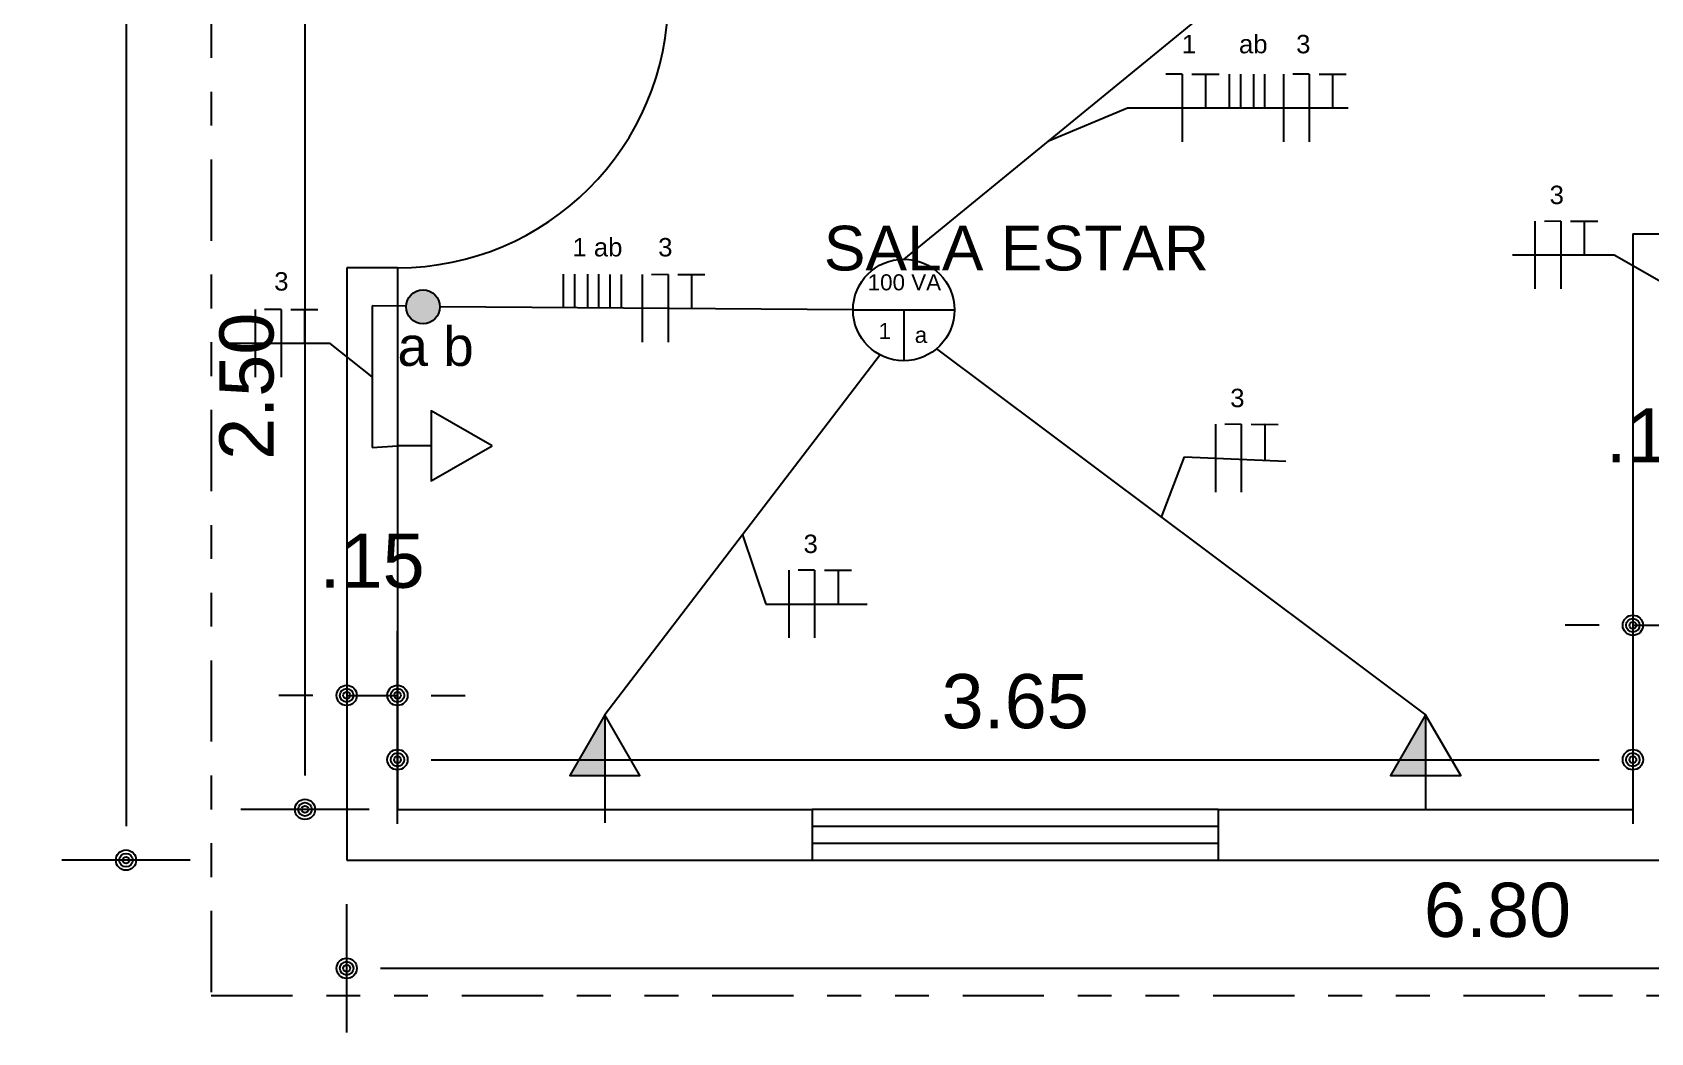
# Model space of a CAD drawing. Header units: millimetres. Extents: x 5.67 to 14.72, y 2.6 to 10.77.
# Drawn here: x 5.672 to 10.453, y 2.598 to 5.553 of the extents above; entities that cross this region are included whole.
import ezdxf

# ---------------------------------------------------------------- set-up
doc = ezdxf.new("R2010")
doc.units = ezdxf.units.MM
doc.header["$LTSCALE"] = 0.01
doc.linetypes.add('ACAD_ISO05W100', pattern=[33, 24, -3, 0, -3, 0, -3])
for name, color, linetype in [('aberturas', 140, 'Continuous'), ('cargas', 30, 'Continuous'), ('coberta', 8, 'Continuous'), ('condutor', 10, 'Continuous'), ('cotas', 201, 'Continuous'), ('eletroduto', 50, 'Continuous'), ('parede', 7, 'Continuous'), ('texto', 6, 'Continuous')]:
    doc.layers.add(name, color=color, linetype=linetype)
doc.styles.get("Standard").update_dxf_attribs({"font": 'arial.ttf'})
doc.styles.add('style1', font='arial.ttf', dxfattribs={"height": 0.5})
doc.dimstyles.new('ESC_1-100', dxfattribs={"dimtxt": 0.16, "dimasz": 0.1, "dimexe": 0.18, "dimexo": 0.1, "dimgap": 0.09, "dimtad": 1, "dimzin": 4, "dimdsep": 46, "dimtxsty": 'Standard', "dimblk": 'D1', "dimcen": 0.09, "dimse1": 1, "dimse2": 1, "dimclrd": 8, "dimclre": 256, "dimclrt": 3, "dimadec": 0, "dimazin": 0, "dimtfac": 1, "dimtmove": 2, "dimatfit": 3, "dimldrblk": 'D1', "dimfxl": 1, "dimtolj": 1, "dimarcsym": 0})

# ---------------------------------------------------------------- blocks, each defined once
blk = doc.blocks.new('D1')
blk.add_line((0, 1.9), (0, -1.9))
for radius in [0.3, 0.2, 0.1]:
    blk.add_circle((0, 0), radius)
blk = doc.blocks.new('*D34')
at = {"layer": 'cotas', "color": 8, "lineweight": -2, "transparency": 16777216}
blk.add_line((6.477, 5.6579), (6.477, 3.3579), dxfattribs=at)
at = {"layer": 'Defpoints', "color": 0, "transparency": 16777216}
for p in [(6.7502, 5.7579), (6.477, 3.2579), (6.7502, 3.2579)]:
    blk.add_point(p, dxfattribs=at)
at = {"layer": 'cotas', "color": 8, "lineweight": -2, "transparency": 16777216, "xscale": 0.1, "yscale": 0.1, "zscale": 0.1}
for p, rotation in [((6.477, 5.7579), 90), ((6.477, 3.2579), 270)]:
    blk.add_blockref('D1', p, dxfattribs=dict(at, rotation=rotation))
at = {"layer": 'cotas', "color": 3, "transparency": 16777216, "insert": (6.3053, 4.5079), "char_height": 0.16, "attachment_point": 5, "rotation": 90}
blk.add_mtext('\\A1;2.50', dxfattribs=at)
blk = doc.blocks.new('*D38')
at = {"layer": 'cotas', "color": 8, "lineweight": -2, "transparency": 16777216}
for p, q in [((10.3002, 3.8017), (10.2002, 3.8017)), ((10.4002, 3.8017), (10.5502, 3.8017)), ((10.6502, 3.8017), (10.7502, 3.8017))]:
    blk.add_line(p, q, dxfattribs=at)
at = {"layer": 'Defpoints', "color": 0, "transparency": 16777216}
for p in [(10.4002, 3.8017), (10.5502, 3.8017), (10.5502, 3.8017)]:
    blk.add_point(p, dxfattribs=at)
at = {"layer": 'cotas', "color": 8, "lineweight": -2, "transparency": 16777216, "xscale": 0.1, "yscale": 0.1, "zscale": 0.1}
blk.add_blockref('D1', (10.4002, 3.8017), dxfattribs=at)
at = {"layer": 'cotas', "color": 8, "lineweight": -2, "transparency": 16777216, "xscale": 0.1, "yscale": 0.1, "zscale": 0.1, "rotation": 180}
blk.add_blockref('D1', (10.5502, 3.8017), dxfattribs=at)
at = {"layer": 'cotas', "color": 3, "transparency": 16777216, "insert": (10.4752, 4.3618), "char_height": 0.16, "attachment_point": 5}
blk.add_mtext('\\A1;.15', dxfattribs=at)
blk = doc.blocks.new('*D39')
at = {"layer": 'cotas', "color": 8, "lineweight": -2, "transparency": 16777216}
blk.add_line((6.8502, 3.4047), (10.3002, 3.4047), dxfattribs=at)
at = {"layer": 'Defpoints', "color": 0, "transparency": 16777216}
for p in [(10.4002, 3.4047), (6.7502, 3.2579), (10.4002, 3.2579)]:
    blk.add_point(p, dxfattribs=at)
at = {"layer": 'cotas', "color": 8, "lineweight": -2, "transparency": 16777216, "xscale": 0.1, "yscale": 0.1, "zscale": 0.1, "rotation": 180}
blk.add_blockref('D1', (6.7502, 3.4047), dxfattribs=at)
at = {"layer": 'cotas', "color": 8, "lineweight": -2, "transparency": 16777216, "xscale": 0.1, "yscale": 0.1, "zscale": 0.1}
blk.add_blockref('D1', (10.4002, 3.4047), dxfattribs=at)
at = {"layer": 'cotas', "color": 3, "transparency": 16777216, "insert": (8.5752, 3.5764), "char_height": 0.16, "attachment_point": 5}
blk.add_mtext('\\A1;3.65', dxfattribs=at)
blk = doc.blocks.new('*D41')
at = {"layer": 'cotas', "color": 8, "lineweight": -2, "transparency": 16777216}
blk.add_line((5.9482, 10.2579), (5.9482, 3.2079), dxfattribs=at)
at = {"layer": 'Defpoints', "color": 0, "transparency": 16777216}
for p in [(6.6002, 10.3579), (5.9482, 3.1079), (6.6002, 3.1079)]:
    blk.add_point(p, dxfattribs=at)
at = {"layer": 'cotas', "color": 8, "lineweight": -2, "transparency": 16777216, "xscale": 0.1, "yscale": 0.1, "zscale": 0.1}
for p, rotation in [((5.9482, 10.3579), 90), ((5.9482, 3.1079), 270)]:
    blk.add_blockref('D1', p, dxfattribs=dict(at, rotation=rotation))
at = {"layer": 'cotas', "color": 3, "transparency": 16777216, "insert": (5.7765, 6.7329), "char_height": 0.16, "attachment_point": 5, "rotation": 90}
blk.add_mtext('\\A1;7.25', dxfattribs=at)
blk = doc.blocks.new('*D42')
at = {"layer": 'cotas', "color": 8, "lineweight": -2, "transparency": 16777216}
blk.add_line((6.7002, 2.7883), (13.3002, 2.7883), dxfattribs=at)
at = {"layer": 'Defpoints', "color": 0, "transparency": 16777216}
for p in [(13.4002, 3.1079), (6.6002, 3.1056), (13.4002, 2.7883)]:
    blk.add_point(p, dxfattribs=at)
at = {"layer": 'cotas', "color": 8, "lineweight": -2, "transparency": 16777216, "xscale": 0.1, "yscale": 0.1, "zscale": 0.1, "rotation": 180}
blk.add_blockref('D1', (6.6002, 2.7883), dxfattribs=at)
at = {"layer": 'cotas', "color": 8, "lineweight": -2, "transparency": 16777216, "xscale": 0.1, "yscale": 0.1, "zscale": 0.1}
blk.add_blockref('D1', (13.4002, 2.7883), dxfattribs=at)
at = {"layer": 'cotas', "color": 3, "transparency": 16777216, "insert": (10.0002, 2.96), "char_height": 0.16, "attachment_point": 5}
blk.add_mtext('\\A1;6.80', dxfattribs=at)
blk = doc.blocks.new('*D43')
at = {"layer": 'cotas', "color": 8, "lineweight": -2, "transparency": 16777216}
for p, q in [((6.5002, 3.5947), (6.4002, 3.5947)), ((6.6002, 3.5947), (6.7502, 3.5947)), ((6.8502, 3.5947), (6.9502, 3.5947))]:
    blk.add_line(p, q, dxfattribs=at)
at = {"layer": 'Defpoints', "color": 0, "transparency": 16777216}
for p in [(6.7502, 3.5947), (6.6002, 3.5301), (6.7502, 3.5301)]:
    blk.add_point(p, dxfattribs=at)
at = {"layer": 'cotas', "color": 8, "lineweight": -2, "transparency": 16777216, "xscale": 0.1, "yscale": 0.1, "zscale": 0.1}
blk.add_blockref('D1', (6.6002, 3.5947), dxfattribs=at)
at = {"layer": 'cotas', "color": 8, "lineweight": -2, "transparency": 16777216, "xscale": 0.1, "yscale": 0.1, "zscale": 0.1, "rotation": 180}
blk.add_blockref('D1', (6.7502, 3.5947), dxfattribs=at)
at = {"layer": 'cotas', "color": 3, "transparency": 16777216, "insert": (6.6752, 3.9914), "char_height": 0.16, "attachment_point": 5}
blk.add_mtext('\\A1;.15', dxfattribs=at)

msp = doc.modelspace()

# ---------------------------------------------------------------- hatches: boundary and pattern name
at = {"layer": 'cargas'}
h = msp.add_hatch(color=256, dxfattribs=at)
h.dxf.hatch_style = 1
h.paths.add_polyline_path([(7.3627, 3.5375), (7.259, 3.3579), (7.3627, 3.3579)])
h.paths.add_polyline_path([(9.7877, 3.5375), (9.684, 3.3579), (9.7877, 3.3579)])
h.paths.add_polyline_path([(11.5108, 5.6579), (11.4071, 5.6579), (11.4071, 5.4782)])
h.paths.add_polyline_path([(12.5754, 5.6579), (12.4717, 5.6579), (12.4717, 5.4782)])
h.paths.add_polyline_path([(11.4168, 6.1875), (11.3131, 6.0079), (11.4168, 6.0079)])
h.paths.add_polyline_path([(12.4632, 6.1875), (12.3595, 6.0079), (12.4632, 6.0079)])
h = msp.add_hatch(color=256, dxfattribs=at)
h.dxf.hatch_style = 1
h.paths.add_polyline_path([(6.7757, 4.7425, 1), (6.8757, 4.7425, 1)])
h.paths.add_polyline_path([(10.286, 5.8624, 1), (10.386, 5.8624, 1)])

# ---------------------------------------------------------------- linework, layer by layer
at = {"layer": 'aberturas'}
for p, q in [((9.1752, 3.2579), (7.9752, 3.2579)), ((7.9752, 3.2079), (9.1752, 3.2079)), ((7.9752, 3.1579), (9.1752, 3.1579)), ((7.9752, 3.1079), (9.1752, 3.1079))]:
    msp.add_line(p, q, dxfattribs=at)
msp.add_arc((6.7502, 5.6579), 0.8, 270, 0, dxfattribs=at)
at = {"layer": 'cargas'}
for p, q in [((8.0961, 4.7333), (8.3961, 4.7333)), ((8.2461, 4.7333), (8.2461, 4.5833)), ((6.8502, 4.3317), (6.7502, 4.3317)), ((7.3627, 3.5375), (7.3627, 3.3579)), ((9.7877, 3.5375), (9.7877, 3.3579)), ((7.3627, 3.3579), (7.3627, 3.2579)), ((9.7877, 3.3579), (9.7877, 3.2579))]:
    msp.add_line(p, q, dxfattribs=at)
for points in [[(7.0299, 4.3317), (6.8502, 4.4355), (6.8502, 4.228)], [(7.3627, 3.5375), (7.259, 3.3579), (7.4665, 3.3579)], [(9.7877, 3.5375), (9.684, 3.3579), (9.8915, 3.3579)]]:
    msp.add_lwpolyline(points, close=True, dxfattribs=at)
for centre, radius in [((8.2461, 4.7333), 0.15), ((6.8257, 4.7425), 0.05)]:
    msp.add_circle(centre, radius, dxfattribs=at)
at = {"layer": 'coberta', "linetype": 'ACAD_ISO05W100'}
for p, q in [((6.2002, 10.3579), (6.2002, 2.7079)), ((6.2002, 2.7079), (13.8002, 2.7079))]:
    msp.add_line(p, q, dxfattribs=at)
at = {"layer": 'condutor'}
for p, q in [((9.0683, 5.4302), (9.0199, 5.43)), ((9.0683, 5.4302), (9.0683, 5.2302)), ((9.0975, 5.4302), (9.1375, 5.43)), ((9.1375, 5.4302), (9.1375, 5.3302)), ((9.1375, 5.4302), (9.1775, 5.43)), ((9.2073, 5.4302), (9.2073, 5.3302)), ((9.2411, 5.4302), (9.2411, 5.3302)), ((9.2793, 5.4302), (9.2793, 5.3302)), ((9.312, 5.4302), (9.312, 5.3302)), ((9.3676, 5.4302), (9.3676, 5.2302)), ((9.4438, 5.4302), (9.3954, 5.43)), ((9.4438, 5.4302), (9.4438, 5.2302)), ((9.473, 5.4302), (9.513, 5.43)), ((9.513, 5.4302), (9.513, 5.3302)), ((9.513, 5.4302), (9.553, 5.43)), ((8.6717, 5.2315), (8.9073, 5.3302)), ((8.9073, 5.3302), (9.513, 5.3302)), ((9.513, 5.3302), (9.5589, 5.3302)), ((10.1108, 4.9953), (10.1108, 4.7953)), ((10.187, 4.9953), (10.1386, 4.995)), ((10.187, 4.9953), (10.187, 4.7953)), ((10.2162, 4.9953), (10.2562, 4.9951)), ((10.2562, 4.9953), (10.2562, 4.8953)), ((10.2562, 4.9953), (10.2962, 4.9951)), ((10.3448, 4.8953), (10.0448, 4.8953)), ((10.4917, 4.8114), (10.3448, 4.8953)), ((7.2398, 4.8395), (7.2398, 4.7395)), ((7.2737, 4.8395), (7.2737, 4.7395)), ((7.3119, 4.8395), (7.3119, 4.7395)), ((7.3445, 4.8395), (7.3445, 4.7395)), ((7.3775, 4.8385), (7.3775, 4.7385)), ((7.4113, 4.8385), (7.4113, 4.7385)), ((7.4735, 4.8378), (7.4735, 4.6378)), ((7.5497, 4.8378), (7.5012, 4.8375)), ((7.5497, 4.8378), (7.5497, 4.6378)), ((7.5788, 4.8378), (7.6188, 4.8376)), ((7.6188, 4.8378), (7.6188, 4.7378)), ((7.6188, 4.8378), (7.6588, 4.8376)), ((6.33, 4.7346), (6.33, 4.5346)), ((6.4062, 4.7346), (6.3577, 4.7344)), ((6.4062, 4.7346), (6.4062, 4.5346)), ((6.4353, 4.7346), (6.4753, 4.7344)), ((6.4753, 4.7346), (6.4753, 4.6346)), ((6.4753, 4.7346), (6.5153, 4.7344)), ((6.5513, 4.6346), (6.2513, 4.6346)), ((6.6751, 4.5359), (6.5513, 4.6346)), ((9.1672, 4.3954), (9.1672, 4.1954)), ((9.2433, 4.3954), (9.1949, 4.3951)), ((9.2433, 4.3954), (9.2433, 4.1954)), ((9.2725, 4.3954), (9.3125, 4.3952)), ((9.3125, 4.3954), (9.3125, 4.2892)), ((9.3125, 4.3954), (9.3525, 4.3952)), ((9.0079, 4.1207), (9.0751, 4.2992)), ((9.0751, 4.2992), (9.3748, 4.2866)), ((7.7696, 4.069), (7.8381, 3.8645)), ((7.9065, 3.9645), (7.9065, 3.7645)), ((7.9827, 3.9645), (7.9342, 3.9642)), ((7.9827, 3.9645), (7.9827, 3.7645)), ((8.0118, 3.9645), (8.0518, 3.9643)), ((8.0518, 3.9645), (8.0518, 3.8645)), ((8.0518, 3.9645), (8.0918, 3.9643)), ((7.8381, 3.8645), (8.1381, 3.8645))]:
    msp.add_line(p, q, dxfattribs=at)
at = {"layer": 'eletroduto'}
for p, q in [((9.4324, 5.8538), (8.2461, 4.8833)), ((6.7757, 4.7449), (6.6751, 4.745)), ((6.6751, 4.745), (6.6751, 4.3268)), ((8.0961, 4.7333), (6.8757, 4.7421)), ((8.1765, 4.6005), (7.3627, 3.5375)), ((8.3426, 4.6184), (9.7877, 3.5375)), ((6.6751, 4.3268), (6.7502, 4.3317)), ((7.3627, 3.2579), (7.3627, 3.2179))]:
    msp.add_line(p, q, dxfattribs=at)
at = {"layer": 'parede'}
for p, q in [((10.4002, 4.9579), (10.5502, 4.9579)), ((10.4002, 4.9579), (10.4002, 3.2579)), ((6.7502, 4.8579), (6.6002, 4.8579)), ((6.6002, 4.8579), (6.6002, 3.1079)), ((6.7502, 4.8579), (6.7502, 3.2579)), ((6.7502, 3.2579), (7.9752, 3.2579)), ((7.9752, 3.2579), (7.9752, 3.1079)), ((9.1752, 3.2579), (10.4002, 3.2579)), ((9.1752, 3.2579), (9.1752, 3.1079)), ((6.6002, 3.1079), (7.9752, 3.1079)), ((9.1752, 3.1079), (11.3002, 3.1079))]:
    msp.add_line(p, q, dxfattribs=at)

# ---------------------------------------------------------------- texts
at = {"layer": 'cargas', "attachment_point": 1}
for s, width, gutter_width, insert, char_height in [('100 VA', 0.222439, 0.2367, (8.1394, 4.8386), 0.04734), ('a b', 0.352061, 0.5805, (6.7502, 4.6841), 0.1161), ('1', 0.222439, 0.2367, (8.1716, 4.695), 0.0473), ('a', 0.222439, 0.2367, (8.2786, 4.6832), 0.0473)]:
    msp.add_mtext_dynamic_manual_height_columns(s, width=width, gutter_width=gutter_width, heights=[0], dxfattribs=dict(at, insert=insert, char_height=char_height))
at = {"layer": 'condutor', "attachment_point": 1}
for s, insert, char_height in [('1      ab    3', (9.0675, 5.5459), 0.054387), ('3', (10.1542, 5.1004), 0.0544), ('1 ab     3', (7.2671, 4.9458), 0.05439), ('3', (6.3861, 4.8449), 0.0544), ('3', (9.2105, 4.5005), 0.0544), ('3', (7.9499, 4.0696), 0.0544)]:
    msp.add_mtext_dynamic_manual_height_columns(s, width=0.52308, gutter_width=0.2719, heights=[0.1775], dxfattribs=dict(at, insert=insert, char_height=char_height))
at = {"layer": 'texto', "insert": (8.0098, 4.982), "char_height": 0.13208, "attachment_point": 1, "style": 'style1'}
msp.add_mtext_dynamic_manual_height_columns('SALA ESTAR', width=1.192563, gutter_width=0.6604, heights=[0], dxfattribs=at)

# ---------------------------------------------------------------- dimensions: what is measured, and where the dimension line sits
at = {"layer": 'cotas'}
for base, p1, p2, picture, middle in [((5.9482, 3.1079), (6.6002, 10.3579), (6.6002, 3.1079), '*D41', (5.7765, 6.7329)), ((6.477, 3.2579), (6.7502, 5.7579), (6.7502, 3.2579), '*D34', (6.3053, 4.5079))]:
    dim = msp.add_linear_dim(base=base, p1=p1, p2=p2, angle=90, dimstyle='ESC_1-100', dxfattribs=at)
    dim.commit()
    dim.dimension.update_dxf_attribs({"geometry": picture, "text_midpoint": middle})
for base, p1, p2, picture, middle in [((10.5502, 3.8017), (10.4002, 3.8017), (10.5502, 3.8017), '*D38', (10.4752, 4.3618)), ((6.7502, 3.5947), (6.6002, 3.5301), (6.7502, 3.5301), '*D43', (6.6752, 3.9914)), ((10.4002, 3.4047), (6.7502, 3.2579), (10.4002, 3.2579), '*D39', (8.5752, 3.5764)), ((13.4002, 2.7883), (6.6002, 3.1056), (13.4002, 3.1079), '*D42', (10.0002, 2.96))]:
    dim = msp.add_linear_dim(base=base, p1=p1, p2=p2, dimstyle='ESC_1-100', dxfattribs=at)
    dim.commit()
    dim.dimension.update_dxf_attribs({"geometry": picture, "text_midpoint": middle})

doc.saveas('drawing.dxf')
